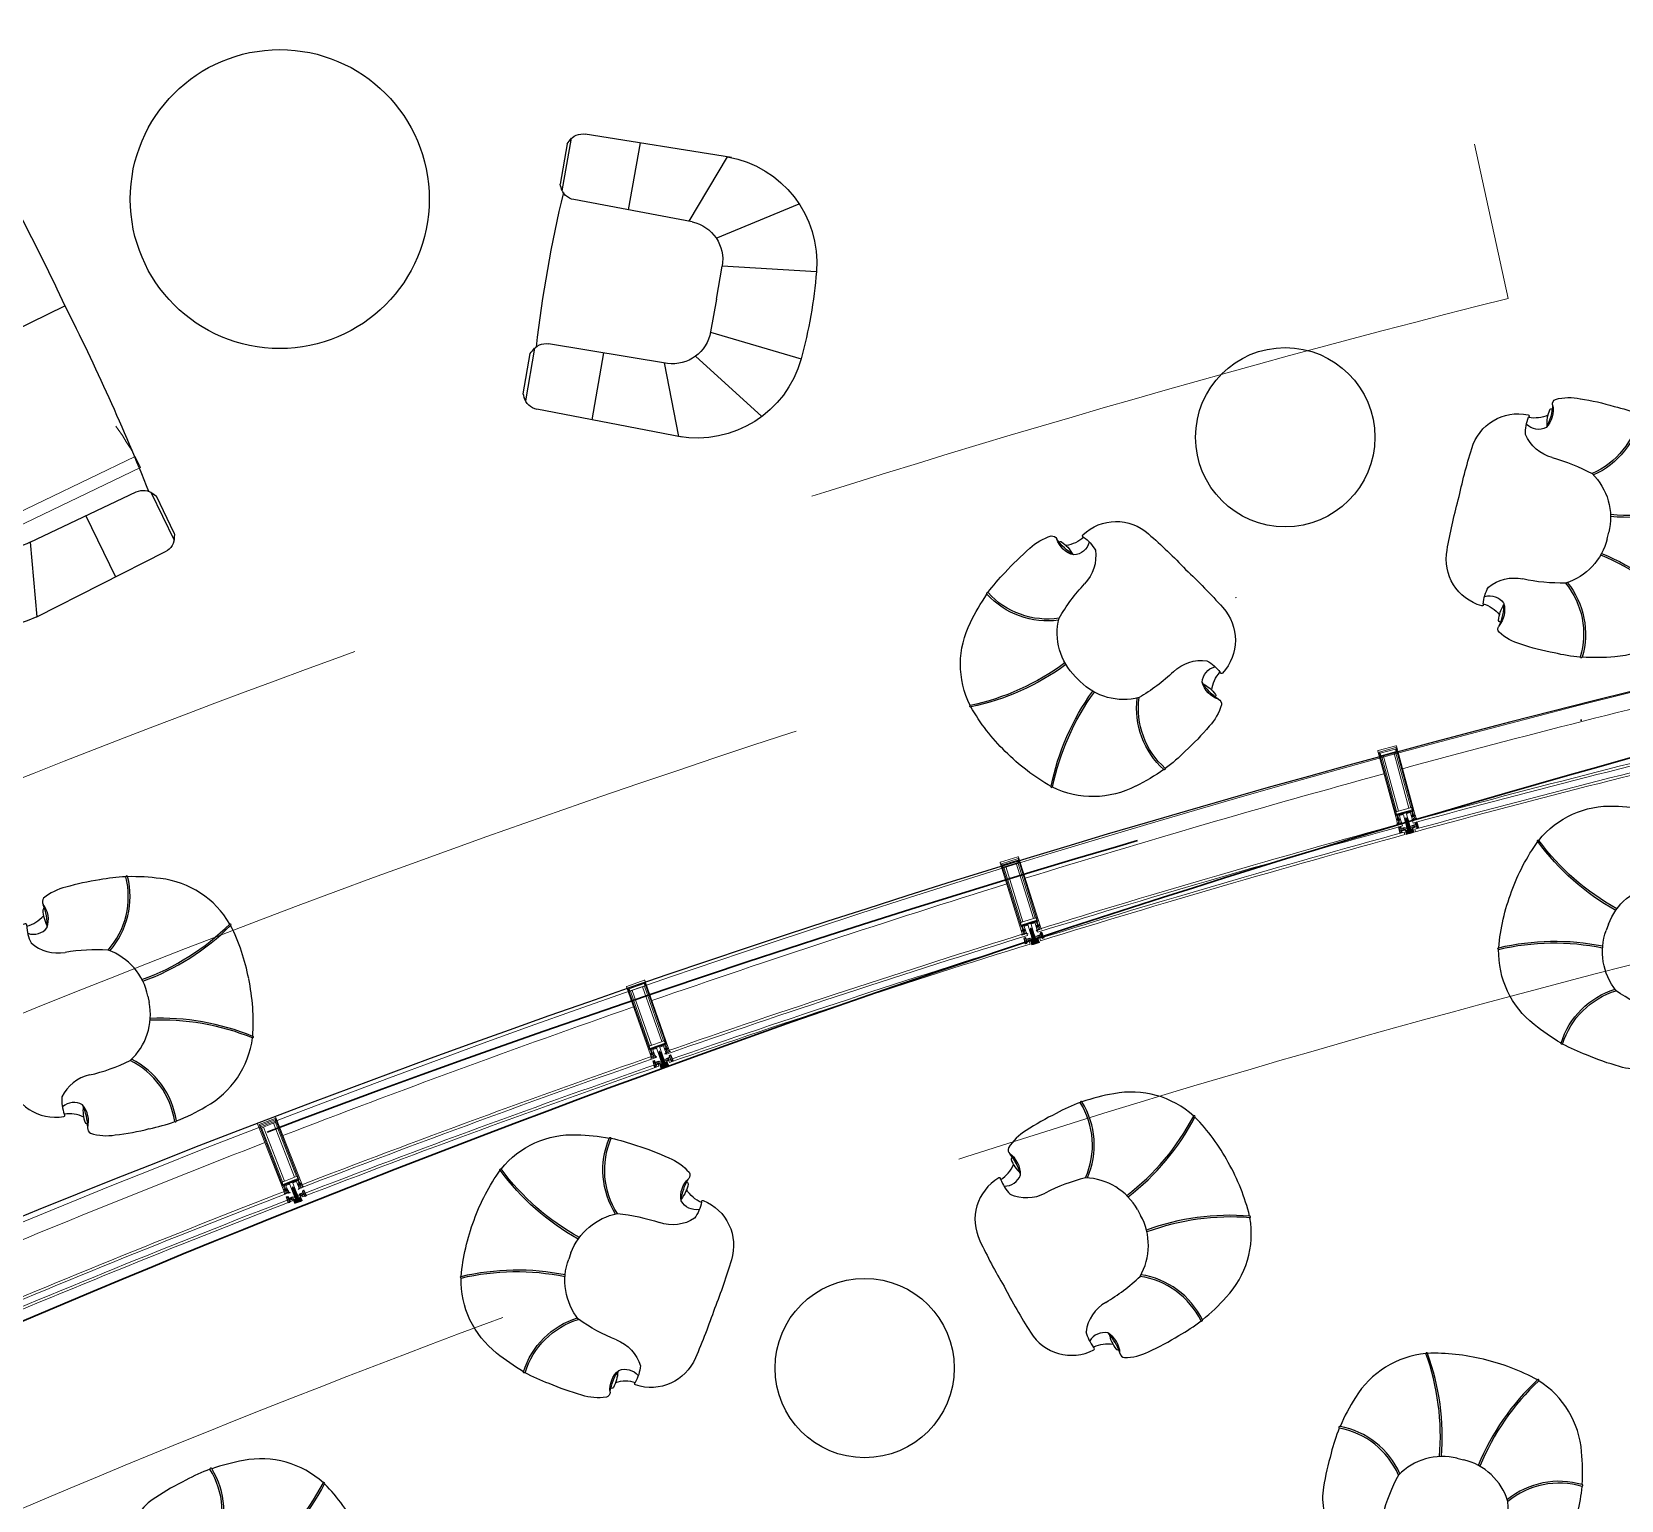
# Model space of a CAD drawing. Header units: millimetres. Extents: x 32582 to 41721, y -247935 to -234947.
# Drawn here: x 38364.5 to 38858.3, y -245825.8 to -245369.7 of the extents above; entities that cross this region are included whole.
import ezdxf

# ---------------------------------------------------------------- set-up
doc = ezdxf.new("R2010")
doc.units = ezdxf.units.MM
doc.header["$LTSCALE"] = 300
doc.header["$MEASUREMENT"] = 0
for name, pattern in [('DGN Style 2', [4.165224, 2.499135, -1.66609]), ('DGN Style 4', [1.902655, 0.950733, -0.475367, 0.001188, -0.475367]), ('TDME_FASHION_L3$0$DGN Style 2', [4.165224, 2.499135, -1.66609])]:
    doc.linetypes.add(name, pattern=pattern)
for name, color, linetype in [('1', 1, 'Continuous'), ('I-FUR-LOOSE', 2, 'Continuous'), ('I-FURNITURE', 2, 'Continuous')]:
    doc.layers.add(name, color=color, linetype=linetype)
for name, color, linetype, lineweight in [('A-_ANOTREV3_--', 2, 'Continuous', 30), ('G-GRID_A', 1, 'DGN Style 4', 0), ('STRUCTURES', 3, 'DGN Style 2', 0), ('TDME_FASHION_L3$0$A-_DOOR----_E-', 1, 'Continuous', 13), ('TDME_FASHION_L3$0$A-_WALL----_E-', 1, 'Continuous', 30), ('TDME_Fave_Bldg_Envlp_Zone C_L3$0$A-_CLAD----_E-', 1, 'Continuous', 13), ('TDME_Fave_Bldg_Envlp_Zone C_L3$0$A-_CURTAINWALL', 1, 'Continuous', 18), ('TDME_Fave_Bldg_Envlp_Zone C_L3$0$A-_MULLION', 2, 'Continuous', 18), ('TDME_Fave_column_L3$0$A-_SLABEDGE_E-', 2, 'Continuous', 13)]:
    doc.layers.add(name, color=color, linetype=linetype, lineweight=lineweight)
doc.layers.add('LEASE LINE', color=7, linetype='DGN Style 4', lineweight=30, true_color=0xf60929)

# ---------------------------------------------------------------- blocks, each defined once
blk = doc.blocks.new('TDME_Fave_Bldg_Envlp_Zone C_L3$0$A-Cen-Mullion')
at = {"layer": 'TDME_Fave_Bldg_Envlp_Zone C_L3$0$A-_MULLION'}
h = blk.add_hatch(dxfattribs=at)
h.set_pattern_fill('DOTS', color=256, scale=10, angle=90, style=0)
h.set_pattern_definition([(90, (-41702.71323, -245354.2657), (-0.625, 0.3125), [0, -0.625])])
edge = h.paths.add_edge_path()
edge.add_arc((-30254.7, -243348.1), 2183.5, 182.9184, 183.05, ccw=False)
edge.add_line((-32435.4, -243459.3), (-32436, -243460))
edge.add_arc((-32443.5, -243451.9), 11, 269.1214, 313.0323, ccw=False)
edge.add_line((-32443.7, -243462.9), (-32447.2, -243462.9))
edge.add_line((-32447.2, -243462.9), (-32450.8, -243462.9))
edge.add_arc((-32450.9, -243451.9), 11, 231.0518, 270.5639, ccw=False)
edge.add_line((-32457.8, -243460.5), (-32459, -243459.3))
edge.add_arc((-21918.8, -244034.2), 10555.9, 176.8779, 176.90508)
edge.add_line((-32459.3, -243464.3), (-32459.7, -243472.1))
edge.add_arc((-32447.4, -243261), 211.4, 266.6553, 273.437)
edge.add_line((-32434.7, -243472.1), (-32435.1, -243464.3))
for p, q in [((-32422.3, -243406.1), (-32472.3, -243403.7)), ((-32472.3, -243406.1), (-32422.3, -243403.7)), ((-32472.9, -243463.3), (-32477.6, -243463.1)), ((-32471.9, -243443.9), (-32476.5, -243443.6)), ((-32473.8, -243461.8), (-32476.2, -243461.7)), ((-32472.9, -243445.3), (-32475.3, -243445.2)), ((-32471.9, -243446.9), (-32472.6, -243460.3)), ((-32471.1, -243461.1), (-32470.4, -243446.3)), ((-32470.4, -243446.3), (-32471.1, -243461.1)), ((-32471, -243457.7), (-32459, -243458.3)), ((-32470.9, -243456.7), (-32458.9, -243457.3)), ((-32470.6, -243450.7), (-32458.6, -243451.3)), ((-32470.5, -243449.7), (-32458.6, -243450.3)), ((-32461.9, -243452.3), (-32452.2, -243451.9)), ((-32452.2, -243455.3), (-32461.9, -243455.3)), ((-32459.7, -243472.3), (-32459.3, -243464.3)), ((-32459, -243458.3), (-32458.9, -243457.3)), ((-32458.6, -243451.3), (-32458.6, -243450.3)), ((-32449.2, -243452.2), (-32452.8, -243455.3)), ((-32441.6, -243455.3), (-32452.8, -243455.3)), ((-32452.8, -243455.6), (-32452.8, -243455.3)), ((-32441.6, -243455.6), (-32452.8, -243455.6)), ((-32452.2, -243448.1), (-32442.2, -243440.1)), ((-32452.2, -243440.1), (-32442.2, -243448.1)), ((-32452.2, -243460.6), (-32452.2, -243448.6)), ((-32452.2, -243451.9), (-32452.2, -243448.6)), ((-32450.2, -243452.6), (-32452.2, -243455.6)), ((-32450.2, -243452.6), (-32452.2, -243455.6)), ((-32452.2, -243460.6), (-32452.2, -243455.3)), ((-32452.2, -243455.6), (-32442.2, -243455.6)), ((-32442.2, -243455.6), (-32452.2, -243455.6)), ((-32451.7, -243448.1), (-32449.6, -243448.1)), ((-32451.7, -243448.1), (-32449.6, -243448.1)), ((-32449.7, -243461.1), (-32451.7, -243461.1)), ((-32449.7, -243461.1), (-32451.7, -243461.1)), ((-32450.2, -243452.6), (-32450.2, -243448.1)), ((-32450.2, -243452.6), (-32450.2, -243448.1)), ((-32444.2, -243452.6), (-32450.2, -243452.6)), ((-32450.2, -243452.6), (-32444.2, -243452.6)), ((-32450.2, -243459.6), (-32450.2, -243455.6)), ((-32450.2, -243459.6), (-32450.2, -243455.6)), ((-32449.2, -243459.6), (-32450.2, -243459.6)), ((-32449.2, -243459.6), (-32450.2, -243459.6)), ((-32449.7, -243461.1), (-32449.2, -243460.6)), ((-32449.7, -243461.1), (-32449.2, -243460.6)), ((-32449.2, -243452.2), (-32449.2, -243427.7)), ((-32445.2, -243452.2), (-32449.2, -243452.2)), ((-32449.2, -243460.6), (-32449.2, -243459.6)), ((-32449.2, -243460.6), (-32449.2, -243459.6)), ((-32449.1, -243447.6), (-32449.1, -243443.6)), ((-32449.1, -243443.6), (-32449.1, -243447.6)), ((-32448.6, -243443.1), (-32445.8, -243443.1)), ((-32445.8, -243443.1), (-32448.6, -243443.1)), ((-32447.2, -243458), (-32447.2, -243421.2)), ((-32445.3, -243443.6), (-32445.3, -243447.6)), ((-32445.3, -243447.6), (-32445.3, -243443.6)), ((-32445.2, -243452.2), (-32445.2, -243427.7)), ((-32445.2, -243452.2), (-32441.6, -243455.3)), ((-32445.2, -243459.6), (-32444.2, -243459.6)), ((-32445.2, -243460.6), (-32445.2, -243459.6)), ((-32445.2, -243459.6), (-32444.2, -243459.6)), ((-32445.2, -243460.6), (-32445.2, -243459.6)), ((-32444.7, -243461.1), (-32445.2, -243460.6)), ((-32444.7, -243461.1), (-32445.2, -243460.6)), ((-32442.7, -243448.1), (-32444.8, -243448.1)), ((-32442.7, -243448.1), (-32444.8, -243448.1)), ((-32444.7, -243461.1), (-32442.7, -243461.1)), ((-32444.7, -243461.1), (-32442.7, -243461.1)), ((-32444.2, -243452.6), (-32444.2, -243448.1)), ((-32444.2, -243452.6), (-32444.2, -243448.1)), ((-32444.2, -243452.6), (-32442.2, -243455.6)), ((-32444.2, -243452.6), (-32442.2, -243455.6)), ((-32444.2, -243459.6), (-32444.2, -243455.6)), ((-32444.2, -243459.6), (-32444.2, -243455.6)), ((-32442.2, -243451.9), (-32442.2, -243448.6)), ((-32442.2, -243460.6), (-32442.2, -243448.6)), ((-32432.6, -243452.3), (-32442.2, -243451.9)), ((-32442.2, -243460.6), (-32442.2, -243455.3)), ((-32442.2, -243455.3), (-32432.6, -243455.3)), ((-32441.6, -243455.6), (-32441.6, -243455.3)), ((-32423.9, -243449.7), (-32435.9, -243450.3)), ((-32435.8, -243451.3), (-32435.9, -243450.3)), ((-32423.8, -243450.7), (-32435.8, -243451.3)), ((-32423.5, -243456.7), (-32435.5, -243457.3)), ((-32435.4, -243458.3), (-32435.5, -243457.3)), ((-32423.5, -243457.7), (-32435.4, -243458.3)), ((-32434.7, -243472.3), (-32435.1, -243464.3)), ((-32423.3, -243461.1), (-32424.1, -243446.3)), ((-32424.1, -243446.3), (-32423.3, -243461.1)), ((-32422.5, -243443.9), (-32417.9, -243443.6)), ((-32422.5, -243446.9), (-32421.8, -243460.3)), ((-32421.5, -243445.3), (-32419.1, -243445.2)), ((-32421.5, -243463.3), (-32416.9, -243463.1)), ((-32420.6, -243461.8), (-32418.2, -243461.7))]:
    blk.add_line(p, q, dxfattribs=at)
for points in [[(-32427, -243421.7), (-32428.2, -243421.7), (-32428.2, -243419), (-32423.7, -243419), (-32423.5, -243418.8), (-32423.2, -243419), (-32418.8, -243419), (-32418.8, -243421.7), (-32420, -243421.7), (-32420, -243422.3), (-32419.1, -243423.2), (-32417.3, -243423.1), (-32417.3, -243199.6), (-32417.8, -243198.5), (-32418.8, -243198.1), (-32475.8, -243198.1), (-32476.9, -243198.7), (-32477.3, -243199.6), (-32477.3, -243423.1)], [(-32474.2, -243407.8), (-32474.2, -243203.5)], [(-32474.2, -243203.5), (-32420.4, -243203.5), (-32420.4, -243407.8), (-32421.6, -243408.2)], [(-32472.5, -243416.1), (-32472.5, -243409.3), (-32473, -243408.2), (-32474, -243407.8), (-32474.2, -243407.8)], [(-32471.6, -243417.4), (-32472.5, -243416.1)], [(-32470.6, -243417.4), (-32471.6, -243417.4)], [(-32469.7, -243409.3), (-32469.7, -243416.1), (-32470.6, -243417.4)], [(-32469.3, -243408.3), (-32469.7, -243409.3)], [(-32468.2, -243407.8), (-32469.3, -243408.3)], [(-32421.6, -243408.2), (-32422.1, -243409.3), (-32422.1, -243416.1), (-32423, -243417.4), (-32424, -243417.4), (-32424.9, -243416.1), (-32424.9, -243409.3), (-32425.4, -243408.2), (-32426.4, -243407.8), (-32468.2, -243407.8)], [(-32465.4, -243423.2), (-32464.9, -243422.7), (-32464.9, -243410.6), (-32464.4, -243410.1), (-32453.8, -243410.1), (-32452.6, -243410.7), (-32452.3, -243411.6), (-32452.2, -243440.1)], [(-32442.3, -243411.6), (-32441.7, -243410.5), (-32440.8, -243410.1), (-32430.2, -243410.1), (-32429.7, -243410.6), (-32429.7, -243422.7)], [(-32442.2, -243440.2), (-32442.3, -243411.6)], [(-32477.8, -243463.3), (-32476.7, -243443.4)], [(-32477.3, -243423.1), (-32475.4, -243423.2)], [(-32476.2, -243461.7), (-32475.3, -243445.2)], [(-32475.8, -243421.7), (-32475.8, -243419), (-32471.3, -243419)], [(-32475.4, -243423.2), (-32474.6, -243422.3), (-32474.6, -243421.7), (-32475.8, -243421.7)], [(-32471.3, -243419), (-32471.1, -243418.8), (-32470.8, -243419), (-32466.4, -243419)], [(-32466.4, -243419), (-32466.4, -243421.7), (-32467.6, -243421.7)], [(-32467.6, -243421.7), (-32467.6, -243422.3), (-32466.7, -243423.2), (-32465.4, -243423.2)], [(-32452.2, -243439.6), (-32451.7, -243440.1), (-32450.7, -243440.1), (-32449.7, -243439.1), (-32449.7, -243438.2)], [(-32449.7, -243425.6), (-32449.2, -243425.3)], [(-32449.2, -243427.1), (-32449.2, -243425.9), (-32449.7, -243425.6)], [(-32449.7, -243427.4), (-32449.2, -243427.1)], [(-32449.2, -243427.7), (-32449.7, -243427.4)], [(-32449.7, -243429.2), (-32449.2, -243428.9)], [(-32449.2, -243430.7), (-32449.2, -243429.5), (-32449.7, -243429.2)], [(-32449.7, -243431), (-32449.2, -243430.7)], [(-32449.2, -243432.5), (-32449.2, -243431.3), (-32449.7, -243431)], [(-32449.7, -243432.8), (-32449.2, -243432.5)], [(-32449.2, -243434.3), (-32449.2, -243433.1), (-32449.7, -243432.8)], [(-32449.7, -243434.6), (-32449.2, -243434.3)], [(-32449.2, -243436.1), (-32449.2, -243434.9), (-32449.7, -243434.6)], [(-32449.7, -243436.4), (-32449.2, -243436.1)], [(-32449.2, -243437.9), (-32449.2, -243436.7), (-32449.7, -243436.4)], [(-32449.7, -243438.2), (-32449.2, -243437.9)], [(-32449.2, -243425.3), (-32449.2, -243424.2), (-32448.1, -243422.3), (-32447.2, -243421.8), (-32446.3, -243422.3), (-32445.2, -243424.2), (-32445.2, -243426.2), (-32444.7, -243426.5), (-32445.2, -243426.8), (-32445.2, -243428), (-32444.7, -243428.3)], [(-32449.2, -243428.9), (-32449.2, -243427.7)], [(-32444.7, -243428.3), (-32445.2, -243428.6), (-32445.2, -243429.8), (-32444.7, -243430.1), (-32445.2, -243430.4), (-32445.2, -243431.6), (-32444.7, -243431.9), (-32445.2, -243432.2), (-32445.2, -243433.4), (-32444.7, -243433.7), (-32445.2, -243434), (-32445.2, -243435.2), (-32444.7, -243435.5), (-32445.2, -243435.8), (-32445.2, -243437), (-32444.7, -243437.3), (-32445.2, -243437.6), (-32445.2, -243438.8), (-32444.7, -243439.1), (-32443.6, -243440.1), (-32442.7, -243440.1)], [(-32442.7, -243440.1), (-32442.2, -243439.6)], [(-32429.7, -243422.7), (-32429.2, -243423.2), (-32427.9, -243423.2), (-32427, -243422.3)], [(-32427, -243422.3), (-32427, -243421.7)], [(-32418.2, -243461.7), (-32419.1, -243445.2)], [(-32416.7, -243463.3), (-32417.7, -243443.4)]]:
    blk.add_lwpolyline(points, dxfattribs=at)
for points in [[(-32422.3, -243215.7), (-32472.3, -243215.7), (-32472.3, -243207.7), (-32422.3, -243207.7)], [(-32470.3, -243395.7), (-32464.3, -243395.7), (-32464.3, -243215.7), (-32470.3, -243215.7)], [(-32424.3, -243395.7), (-32430.3, -243395.7), (-32430.3, -243215.7), (-32424.3, -243215.7)], [(-32422.3, -243403.7), (-32472.3, -243403.7), (-32472.3, -243395.7), (-32422.3, -243395.7)], [(-32422.3, -243406.1), (-32472.3, -243406.1), (-32472.3, -243403.7), (-32422.3, -243403.7)], [(-32452.2, -243448.1), (-32442.2, -243448.1), (-32442.2, -243440.1), (-32452.2, -243440.1)]]:
    blk.add_lwpolyline(points, close=True, dxfattribs=at)
for points in [[(-32477.4, -243430.2, -0.27921), (-32479.7, -243433.9, 0.611383), (-32479.7, -243434.2, 0.285957), (-32475.4, -243432.2, -0.453312), (-32474.6, -243432.3, 0.272612), (-32472, -243434.3, 0.207627), (-32468.9, -243432.7, -0.464111), (-32467.7, -243432.7, 0.250578), (-32460.4, -243435.9, 0.414421), (-32460.6, -243435.5, -0.314614), (-32464.9, -243430.8), (-32464.9, -243423.2), (-32466.9, -243423.2), (-32467.4, -243423.4, -0.493119), (-32467.8, -243423.1), (-32467.8, -243421.5), (-32467, -243421.5), (-32467, -243421.2), (-32468.4, -243419.8), (-32469, -243419.5), (-32473.1, -243419.5), (-32473.8, -243419.8), (-32475.2, -243421.2), (-32475.2, -243421.5), (-32474.4, -243421.5), (-32474.4, -243423.1, -0.493119), (-32474.7, -243423.4), (-32475.3, -243423.2), (-32477.3, -243423.2), (-32477.4, -243430.3)], [(-32417.2, -243430.2, 0.27921), (-32414.9, -243433.9, -0.611383), (-32414.9, -243434.2, -0.285957), (-32419.2, -243432.2, 0.453312), (-32419.9, -243432.3, -0.272612), (-32422.5, -243434.3, -0.207627), (-32425.6, -243432.7, 0.464111), (-32426.8, -243432.7, -0.250578), (-32434.1, -243435.9, -0.414421), (-32433.9, -243435.5, 0.314614), (-32429.7, -243430.8), (-32429.7, -243423.2), (-32427.7, -243423.2), (-32427.1, -243423.4, 0.493119), (-32426.8, -243423.1), (-32426.8, -243421.5), (-32427.6, -243421.5), (-32427.6, -243421.2), (-32426.1, -243419.8), (-32425.5, -243419.5), (-32421.4, -243419.5), (-32420.8, -243419.8), (-32419.4, -243421.2), (-32419.4, -243421.5), (-32420.2, -243421.5), (-32420.2, -243423.1, 0.493119), (-32419.8, -243423.4), (-32419.3, -243423.2), (-32417.3, -243423.2), (-32417.2, -243430.3)]]:
    blk.add_lwpolyline(points, format="xyb", dxfattribs=at)
for points in [[(-32469.6, -243420.5, -0.414214), (-32469.1, -243421), (-32469.1, -243422.6, -0.414214), (-32469.6, -243423.1), (-32472.6, -243423.1, -0.414214), (-32473.1, -243422.6), (-32473.1, -243421, -0.414214), (-32472.6, -243420.5)], [(-32425, -243420.5, 0.414214), (-32425.5, -243421), (-32425.5, -243422.6, 0.414214), (-32425, -243423.1), (-32422, -243423.1, 0.414214), (-32421.5, -243422.6), (-32421.5, -243421, 0.414214), (-32422, -243420.5)]]:
    blk.add_lwpolyline(points, format="xyb", close=True, dxfattribs=at)
for points, elevation in [([(-32435.1, -243464.3, -0.000574), (-32435.4, -243459.3), (-32436, -243460, -0.193977), (-32443.7, -243462.9), (-32447.2, -243462.9), (-32450.8, -243462.9, -0.174133), (-32457.8, -243460.5), (-32459, -243459.3, 0.000119), (-32459.3, -243464.3), (-32459.7, -243472.1, 0.029599), (-32434.7, -243472.1)], 0), ([(-32448, -243458.1), (-32448, -243460.1, 0.414214), (-32447.2, -243460.9, 0.414214), (-32446.5, -243460.1), (-32446.5, -243458.1), (-32446.5, -243458.1, 0.414214), (-32447.2, -243457.4, 0.414214)], 2.7)]:
    blk.add_lwpolyline(points, format="xyb", close=True, dxfattribs=dict(at, elevation=elevation))
at = {"layer": 'TDME_Fave_Bldg_Envlp_Zone C_L3$0$A-_MULLION', "elevation": 2.7}
for points in [[(-32447.2, -243455.9, 0.311483), (-32448.6, -243456.8), (-32449.6, -243459), (-32449.2, -243458.9), (-32449.2, -243460.9), (-32450.7, -243460.9), (-32450.7, -243460.9, -0.195137), (-32459, -243459.1), (-32459, -243459.1, 0.559545), (-32459.2, -243459.1), (-32459.2, -243459.1, 0.221324), (-32450.7, -243462.9), (-32450.7, -243462.9), (-32447.2, -243462.9)], [(-32447.2, -243462.9), (-32443.7, -243462.9, 0.221324), (-32435.3, -243459.1, 0.559545), (-32435.4, -243459.1, -0.195137), (-32443.7, -243460.9), (-32445.3, -243460.9), (-32445.3, -243458.9), (-32444.8, -243459), (-32445.8, -243456.8, 0.311483), (-32447.2, -243455.9)]]:
    blk.add_lwpolyline(points, format="xyb", dxfattribs=at)
at = {"layer": 'TDME_Fave_Bldg_Envlp_Zone C_L3$0$A-_MULLION', "elevation": 0.9}
for points in [[(-32442.2, -243440.1), (-32444, -243440.1), (-32445, -243439.5), (-32445.3, -243438.2), (-32445.2, -243436.4), (-32445.2, -243434.7), (-32445.2, -243433.9), (-32444.9, -243433.6), (-32445.2, -243433.3), (-32445.2, -243432.9), (-32445.3, -243431.1), (-32445.3, -243430.6), (-32445.5, -243430), (-32446.4, -243428.6), (-32447.2, -243428.1), (-32448.1, -243428.6), (-32448.9, -243430), (-32449.1, -243430.6), (-32449.2, -243431.1), (-32449.2, -243432.9), (-32449.3, -243433.3), (-32449.6, -243433.6), (-32449.3, -243433.9), (-32449.3, -243434.7), (-32449.2, -243436.4), (-32449.2, -243438.2), (-32449.5, -243439.6), (-32450.5, -243440.1), (-32452.2, -243440.1), (-32452.2, -243450.2), (-32452, -243451.1), (-32450.9, -243453.4), (-32451, -243453.7), (-32451.2, -243453.9), (-32451.9, -243453.8), (-32452.1, -243453.9), (-32452.2, -243454.4), (-32452.2, -243459.8), (-32451.2, -243460.8), (-32450.2, -243460.5), (-32449.9, -243459.4), (-32450.6, -243459.4), (-32450.9, -243459.1), (-32450.9, -243456.2), (-32450.6, -243455.4), (-32447.6, -243452.4), (-32447.2, -243452.2), (-32446.9, -243452.4), (-32443.8, -243455.4), (-32443.5, -243456.2), (-32443.5, -243459.1), (-32443.8, -243459.4), (-32444.6, -243459.4), (-32444.3, -243460.5), (-32443.6, -243460.8), (-32442.5, -243460.5), (-32442.2, -243459.8), (-32442.2, -243454.1), (-32442.5, -243453.8), (-32443.2, -243453.9), (-32443.5, -243453.7), (-32443.5, -243453.4), (-32442.4, -243451.1), (-32442.2, -243450.2), (-32442.2, -243440.1)], [(-32450.7, -243442.1), (-32450.2, -243441.6), (-32449.1, -243441.6), (-32448.6, -243441.5), (-32447.7, -243440.9), (-32447.2, -243440.8), (-32446.7, -243440.9), (-32445.8, -243441.5), (-32445.3, -243441.6), (-32444.2, -243441.6), (-32443.7, -243442.1), (-32443.7, -243449), (-32444.6, -243449.6), (-32444.6, -243451.3), (-32444.9, -243451.8), (-32445.5, -243451.7), (-32446.2, -243451), (-32447.4, -243450.5), (-32448.3, -243451), (-32449, -243451.7), (-32449.5, -243451.8), (-32449.8, -243451.3), (-32449.8, -243449.6), (-32450.7, -243449), (-32450.7, -243442.1)]]:
    blk.add_lwpolyline(points, dxfattribs=at)
blk.add_lwpolyline([(-32448.5, -243438.2), (-32448.6, -243436.4), (-32448.7, -243434.6), (-32448.6, -243432.8), (-32448.5, -243431.4), (-32448.3, -243430.8), (-32447.6, -243429.6), (-32447.2, -243429.3), (-32446.8, -243429.6), (-32446.1, -243430.8), (-32445.9, -243431.4), (-32445.8, -243432.8), (-32445.8, -243434.6), (-32445.8, -243436.4), (-32445.9, -243438.2), (-32446, -243439.1), (-32447.2, -243440.1), (-32448.4, -243439.1)], close=True, dxfattribs=at)
at = {"layer": 'TDME_Fave_Bldg_Envlp_Zone C_L3$0$A-_MULLION'}
for centre in [(-32471.1, -243427.5), (-32423.5, -243427.5)]:
    blk.add_circle(centre, 2.75, dxfattribs=at)
for centre, radius, start, end in [((-32477.5, -243462.9), 0.2, 177.0059, 267.0059), ((-32476.5, -243443.8), 0.2, 87.0059, 177.0059), ((-32469.8, -243463.9), 4.5, 128.4627, 152.3815), ((-32468.7, -243443.6), 4.5, 201.6303, 225.5491), ((-32472.9, -243463.1), 0.2, 267.0059, 346.6542), ((-32469.8, -243463.9), 3, 118.6583, 166.6542), ((-32471.9, -243444.1), 0.2, 7.3576, 87.0059), ((-32468.7, -243443.6), 3, 187.3576, 235.3535), ((-32471.3, -243461.1), 0.2, 298.6583, 357.0059), ((-32470.6, -243446.3), 0.2, 357.0059, 55.3535), ((-32463.9, -243453.8), 2.5, 36.8699, 323.1301), ((-32442, -243462.2), 17.4, 167.0737, 186.9381), ((-32451.7, -243448.6), 0.5, 90, 180), ((-32451.7, -243448.6), 0.5, 90, 180), ((-32451.7, -243460.6), 0.5, 180, 270), ((-32451.7, -243460.6), 0.5, 180, 270), ((-32449.6, -243447.6), 0.5, 270, 360), ((-32449.6, -243447.6), 0.5, 270, 0), ((-32444.4, -243427.7), 4.79, 126.104, 180), ((-32448.6, -243443.6), 0.5, 90, 180), ((-32448.6, -243443.6), 0.5, 90, 180), ((-32450, -243427.7), 4.79, 0, 53.896), ((-32445.8, -243443.6), 0.5, 360, 90), ((-32445.8, -243443.6), 0.5, 0, 90), ((-32444.8, -243447.6), 0.5, 180, 270), ((-32444.8, -243447.6), 0.5, 180, 270), ((-32442.7, -243448.6), 0.5, 360, 90), ((-32442.7, -243448.6), 0.5, 0, 90), ((-32442.7, -243460.6), 0.5, 270, 360), ((-32442.7, -243460.6), 0.5, 270, 0), ((-32452.4, -243462.2), 17.4, 353.0619, 12.9263), ((-32430.6, -243453.8), 2.5, 216.8699, 143.1301), ((-32423.9, -243446.3), 0.2, 124.6465, 182.9941), ((-32425.7, -243443.6), 3, 304.6465, 352.6424), ((-32423.1, -243461.1), 0.2, 182.9941, 241.3417), ((-32424.6, -243463.9), 3, 13.3458, 61.3417), ((-32422.5, -243444.1), 0.2, 92.9941, 172.6424), ((-32425.7, -243443.6), 4.5, 314.4509, 338.3697), ((-32424.6, -243463.9), 4.5, 27.6185, 51.5373), ((-32421.5, -243463.1), 0.2, 193.3458, 272.9941), ((-32417.9, -243443.8), 0.2, 2.9941, 92.9941), ((-32416.9, -243462.9), 0.2, 272.9941, 2.9941)]:
    blk.add_arc(centre, radius, start, end, dxfattribs=at)
for points in [[(-32444.7, -243426.6), (-32445.8, -243426.9), (-32448.7, -243427.3), (-32449.9, -243427.6)], [(-32444.5, -243428.5), (-32445.6, -243428.8), (-32448.7, -243429.1), (-32449.9, -243429.4)], [(-32444.5, -243430.3), (-32445.6, -243430.6), (-32448.7, -243430.9), (-32449.9, -243431.2)], [(-32444.5, -243432.2), (-32445.6, -243432.4), (-32448.7, -243432.7), (-32449.9, -243433.1)], [(-32444.5, -243434), (-32445.6, -243434.2), (-32448.7, -243434.6), (-32449.9, -243434.9)], [(-32444.5, -243435.8), (-32445.6, -243436), (-32448.7, -243436.4), (-32449.9, -243436.7)], [(-32444.5, -243437.6), (-32445.6, -243437.8), (-32448.7, -243438.2), (-32449.9, -243438.5)], [(-32444.5, -243439.4), (-32445.6, -243439.6), (-32448.7, -243440), (-32449.9, -243440.3)], [(-32444.5, -243441.2), (-32445.6, -243441.5), (-32448.7, -243441.8), (-32449.9, -243442.1)], [(-32444.5, -243443), (-32445.6, -243443.3), (-32448.7, -243443.6), (-32449.9, -243443.9)], [(-32444.5, -243444.9), (-32445.6, -243445.1), (-32448.7, -243445.4), (-32449.9, -243445.8)], [(-32444.5, -243446.7), (-32445.6, -243446.9), (-32448.7, -243447.3), (-32449.9, -243447.6)], [(-32444.5, -243448.5), (-32445.6, -243448.7), (-32448.7, -243449.1), (-32449.9, -243449.4)], [(-32444.5, -243450.3), (-32445.6, -243450.5), (-32448.7, -243450.9), (-32449.9, -243451.2)]]:
    blk.add_spline(points, degree=3, dxfattribs=at)
for points in [[(-32449.2, -243427.8), (-32449.4, -243427.8), (-32449.7, -243427.7), (-32449.9, -243427.6)], [(-32449.2, -243429.7), (-32449.4, -243429.6), (-32449.7, -243429.5), (-32449.9, -243429.4)], [(-32449.2, -243431.5), (-32449.4, -243431.4), (-32449.7, -243431.3), (-32449.9, -243431.2)], [(-32449.2, -243433.3), (-32449.4, -243433.2), (-32449.7, -243433.1), (-32449.9, -243433.1)], [(-32449.2, -243435.1), (-32449.4, -243435), (-32449.7, -243435), (-32449.9, -243434.9)], [(-32449.2, -243436.9), (-32449.4, -243436.8), (-32449.7, -243436.8), (-32449.9, -243436.7)], [(-32449.2, -243438.7), (-32449.4, -243438.7), (-32449.7, -243438.6), (-32449.9, -243438.5)], [(-32449.2, -243440.5), (-32449.4, -243440.5), (-32449.7, -243440.4), (-32449.9, -243440.3)], [(-32449.2, -243442.4), (-32449.4, -243442.3), (-32449.7, -243442.2), (-32449.9, -243442.1)], [(-32449.2, -243444.2), (-32449.4, -243444.1), (-32449.7, -243444), (-32449.9, -243443.9)], [(-32449.2, -243446), (-32449.4, -243445.9), (-32449.7, -243445.8), (-32449.9, -243445.8)], [(-32449.2, -243447.8), (-32449.4, -243447.7), (-32449.7, -243447.7), (-32449.9, -243447.6)], [(-32449.2, -243449.6), (-32449.4, -243449.5), (-32449.7, -243449.5), (-32449.9, -243449.4)], [(-32449.2, -243451.4), (-32449.4, -243451.4), (-32449.7, -243451.3), (-32449.9, -243451.2)], [(-32449, -243426.3), (-32449.2, -243426.3), (-32449.4, -243426.2), (-32449.6, -243426.2)], [(-32445.3, -243425.5), (-32445.5, -243425.4), (-32445.7, -243425.4), (-32445.9, -243425.3)], [(-32444.7, -243426.6), (-32444.9, -243426.6), (-32445.2, -243426.5), (-32445.4, -243426.5)], [(-32444.5, -243428.5), (-32444.7, -243428.5), (-32445, -243428.4), (-32445.2, -243428.4)], [(-32444.5, -243430.3), (-32444.7, -243430.3), (-32445, -243430.2), (-32445.2, -243430.2)], [(-32444.5, -243432.2), (-32444.7, -243432.1), (-32445, -243432), (-32445.2, -243432)], [(-32444.5, -243434), (-32444.7, -243433.9), (-32445, -243433.8), (-32445.2, -243433.8)], [(-32444.5, -243435.8), (-32444.7, -243435.7), (-32445, -243435.7), (-32445.2, -243435.6)], [(-32444.5, -243437.6), (-32444.7, -243437.5), (-32445, -243437.5), (-32445.2, -243437.4)], [(-32444.5, -243439.4), (-32444.7, -243439.4), (-32445, -243439.3), (-32445.2, -243439.2)], [(-32444.5, -243441.2), (-32444.7, -243441.2), (-32445, -243441.1), (-32445.2, -243441.1)], [(-32444.5, -243443), (-32444.7, -243443), (-32445, -243442.9), (-32445.2, -243442.9)], [(-32444.5, -243444.9), (-32444.7, -243444.8), (-32445, -243444.7), (-32445.2, -243444.7)], [(-32444.5, -243446.7), (-32444.7, -243446.6), (-32445, -243446.5), (-32445.2, -243446.5)], [(-32444.5, -243448.5), (-32444.7, -243448.4), (-32445, -243448.4), (-32445.2, -243448.3)], [(-32444.5, -243450.3), (-32444.7, -243450.2), (-32445, -243450.2), (-32445.2, -243450.1)], [(-32444.5, -243452.1), (-32444.7, -243452.1), (-32445, -243452), (-32445.2, -243451.9)], [(-32444.5, -243452.1), (-32444.7, -243452.2), (-32445, -243452.2), (-32445.2, -243452.3)]]:
    blk.add_open_spline(points, degree=3, dxfattribs=at)
blk.add_open_spline([(-32445.3, -243425.5), (-32445.3, -243425.5), (-32446.3, -243425.7), (-32447.8, -243425.6), (-32449.2, -243426), (-32449.6, -243426.2)], degree=3, knots=[1.120381, 1.120381, 1.120381, 1.120381, 1.149335, 4.287911, 5.517478, 5.517478, 5.517478, 5.517478], dxfattribs=at)
blk = doc.blocks.new('TDME_Fave_Bldg_Envlp_Zone C_L3$0$A-curtainwall-L1-1')
at = {"layer": 'TDME_Fave_Bldg_Envlp_Zone C_L3$0$A-_CURTAINWALL', "elevation": 0}
for points in [[(-3683, 83.6, 0.008112), (-4837.5, -32.1)], [(-4897.1, -39.1, 0.008115), (-6047.4, -194.2)], [(-6106.7, -203.2, 0.008113), (-7250.7, -397.4)], [(-7309.7, -408.5, 0.008113), (-8446.5, -641.6)], [(-8505, -654.7, 0.008118), (-9633.8, -926.7)]]:
    blk.add_lwpolyline(points, format="xyb", dxfattribs=at)
for points in [[(-3655.8, -86.2), (-3656.5, -78.3, 0.008291), (-4831.1, -196), (-4830.1, -203.9, -0.008291)], [(-3653.5, -114.2), (-3654.2, -106.2, 0.008291), (-4827.8, -223.8), (-4826.9, -231.7, -0.008291)], [(-4864, -207.9), (-4864.9, -200, 0.008291), (-6034.8, -357.7), (-6033.6, -365.6, -0.008291)], [(-4860.7, -235.7), (-4861.7, -227.8, 0.008291), (-6030.6, -385.4), (-6029.4, -393.3, -0.008291)], [(-6067.2, -370.7), (-6068.4, -362.8, 0.008291), (-7232.2, -560.3), (-7230.7, -568.2, -0.008291)], [(-6063, -398.4), (-6064.2, -390.5, 0.008291), (-7227.1, -587.9), (-7225.6, -595.7, -0.008291)], [(-7264.3, -574.5), (-7265.8, -566.6, 0.008291), (-8422.2, -803.7), (-8420.4, -811.6, -0.008291)], [(-7259.2, -602), (-7260.6, -594.2, 0.008291), (-8416.1, -831.1), (-8414.3, -838.9, -0.008291)], [(-8453.6, -819), (-8455.4, -811.1, 0.008291), (-9603, -1087.6), (-9601, -1095.3, -0.008291)], [(-8447.5, -846.3), (-8449.3, -838.5, 0.008291), (-9596, -1114.7), (-9594, -1122.4, -0.008291)]]:
    blk.add_lwpolyline(points, format="xyb", close=True, dxfattribs=at)
at = {"layer": 'TDME_Fave_Bldg_Envlp_Zone C_L3$0$A-_MULLION'}
for p, rotation in [((-875.7, 245358.5, -0.5), 6.665291019779743), ((-20763.3, 244646.3, -0.5), 10.74673932890202), ((-30325.2, 243794, -0.5), 12.70529188185494)]:
    blk.add_blockref('TDME_Fave_Bldg_Envlp_Zone C_L3$0$A-Cen-Mullion', p, dxfattribs=dict(at, rotation=rotation))
at = {"layer": 'TDME_Fave_Bldg_Envlp_Zone C_L3$0$A-_MULLION', "xscale": -1, "rotation": 8.815310217409795}
blk.add_blockref('TDME_Fave_Bldg_Envlp_Zone C_L3$0$A-Cen-Mullion', (-75421.9, 235223.7, -0.5), dxfattribs=at)
blk = doc.blocks.new('TDME_Fave_Bldg_Envlp_Zone C_L3$0$TDME_Fave_Bldg_Envlp_Zone C_L2')
at = {"layer": 'TDME_Fave_Bldg_Envlp_Zone C_L3$0$A-_CURTAINWALL'}
blk.add_blockref('TDME_Fave_Bldg_Envlp_Zone C_L3$0$A-curtainwall-L1-1', (494243420.6, 2787889701, 0), dxfattribs=at)
blk = doc.blocks.new('TDME_FASHION_L3$0$Doors_MR')
at = {"layer": 'TDME_FASHION_L3$0$A-_DOOR----_E-', "extrusion": (-3.1999e-12, -2.0425e-12, -1)}
for p, q in [((0, 0), (30, 0)), ((0, -12), (0, 0)), ((0, 0), (0, 0)), ((30, 0), (30, -47)), ((1860, 0), (1830, 0)), ((1830, 0), (1830, -47)), ((1860, -12), (1860, 0)), ((1860, 0), (1860, 0)), ((2, -12), (0, -12)), ((28, -2), (1.9, -2)), ((1.9, -2), (2, -2)), ((2, -2), (2, -12)), ((28, -49), (28, -2)), ((48, -49), (28, -49)), ((30, -47), (50, -47)), ((48, -91), (48, -49)), ((50, -47), (50, -93)), ((1830, -47), (1810, -47)), ((1810, -47), (1810, -93)), ((1812, -91), (1812, -49)), ((1812, -49), (1832, -49)), ((1832, -49), (1832, -2)), ((1832, -2), (1858.1, -2)), ((1858.1, -2), (1858, -2)), ((1858, -2), (1858, -12)), ((1858, -12), (1860, -12)), ((28, -138), (28, -91)), ((28, -91), (48, -91)), ((50, -93), (30, -93)), ((30, -93), (30, -140)), ((1810, -93), (1830, -93)), ((1832, -91), (1812, -91)), ((1830, -93), (1830, -140)), ((1832, -138), (1832, -91)), ((0, -140), (0, -128)), ((0, -128), (2, -128)), ((30, -140), (0, -140)), ((2, -138), (1.9, -138)), ((1.9, -138), (28, -138)), ((2, -128), (2, -138)), ((1830, -140), (1860, -140)), ((1858.1, -138), (1832, -138)), ((1860, -128), (1858, -128)), ((1858, -128), (1858, -138)), ((1858, -138), (1858.1, -138)), ((1860, -140), (1860, -128))]:
    blk.add_line(p, q, dxfattribs=at)
at = {"layer": 'TDME_FASHION_L3$0$A-_DOOR----_E-'}
for p, q in [((38, -1030, 0), (37.9, -140, 0)), ((37.9, -140, 0), (75.9, -140, 0)), ((75.9, -140, 0), (76, -1030, 0)), ((1784.1, -140, 0), (1784, -1030, 0)), ((1822.1, -140, 0), (1784.1, -140, 0)), ((1822, -1030, 0), (1822.1, -140, 0)), ((76, -1030, 0), (38, -1030, 0)), ((1784, -1030, 0), (1822, -1030, 0))]:
    blk.add_line(p, q, dxfattribs=at)
at = {"layer": 'TDME_FASHION_L3$0$A-_DOOR----_E-', "linetype": 'TDME_FASHION_L3$0$DGN Style 2', "extrusion": (3.19986e-12, -2.04249e-12, -1)}
blk.add_ellipse((28, -138), major_axis=(885.8, -172.2, 0), ratio=0.988071, start_param=6.091196, end_param=7.653103, dxfattribs=at)
at = {"layer": 'TDME_FASHION_L3$0$A-_DOOR----_E-', "linetype": 'TDME_FASHION_L3$0$DGN Style 2'}
blk.add_ellipse((1832, -138), major_axis=(-885.8, -172.2, 0), ratio=0.988071, start_param=6.091196, end_param=7.653103, dxfattribs=at)
blk = doc.blocks.new('A$C5ED46BB0')
at = {"layer": '1', "color": 1, "linetype": 'Continuous'}
blk.add_line((384.7, 478.6), (405.1, 478.6), dxfattribs=at)
for centre, radius, start, end in [((386.6, 171.3), 625.2, 89.4471, 105.5082), ((398.9, 135.5), 661, 74.9203, 90.5394), ((308, 499.5), 288.2, 108.8763, 162.0642), ((217.1, 773), 2.48, 18.0805, 198.0805), ((-417.1, 356.2), 756.5, 8.7131, 33.3623), ((-411.1, 355.8), 756.5, 8.8693, 33.5381), ((1201.4, 355.8), 756.5, 146.4619, 171.1307), ((1207.4, 356.2), 756.5, 146.6377, 171.2869), ((573.2, 773), 2.48, 341.9195, 161.9195), ((482.3, 499.5), 288.2, 17.9358, 71.1237), ((685.8, 366.8), 688.5, 161.2407, 169.7107), ((104.6, 366.8), 688.5, 10.2893, 18.7593), ((515.1, 404.4), 514, 171.073, 180.2097), ((8.5, 486.9), 2.94, 94.8808, 246.6293), ((20.6, 234.1), 250.4, 37.1232, 93.0313), ((20.6, 234.1), 256, 37.6057, 92.7598), ((384.7, 287.2), 191.5, 89.9961, 149.1802), ((405.6, 287.2), 191.5, 30.8198, 90.1724), ((769.7, 234.1), 256, 87.2402, 142.3943), ((769.7, 234.1), 250.4, 86.9687, 142.8768), ((781.8, 486.9), 2.94, 293.3707, 85.1192), ((275.2, 404.4), 514, 359.7903, 8.927), ((774.4, 360.3), 774.4, 176.8722, 184.848), ((15.9, 360.3), 774.4, 355.152, 3.1278), ((761.4, 239.2), 560.5, 164.8936, 178.5751), ((28.9, 239.2), 560.5, 1.4249, 15.1064), ((164.2, 299.1), 161.5, 181.522, 209.0181), ((75.3, 255.7), 125.8, 307.0922, 358.8246), ((715.1, 255.7), 125.8, 181.1754, 232.9078), ((626.1, 299.1), 161.5, 330.9819, 358.478), ((36.2, 231.3), 16.9, 218.5374, 288.0734), ((76, 147.2), 76.4, 59.657, 116.9347), ((73.3, 46.3), 172.2, 76.5442, 100.334), ((60.4, 216.7), 6.26, 173.01, 252.1016), ((75.2, 323.7), 114.2, 261.5782, 287.3553), ((-3.5, 147.1), 101.1, 2.9036, 38.1422), ((75.3, 178.5), 52.4, 329.2086, 41.3304), ((715.1, 178.5), 52.4, 138.6696, 210.7914), ((714.3, 147.2), 76.4, 63.0653, 120.343), ((717.1, 46.3), 172.2, 79.666, 103.4558), ((715.1, 323.7), 114.2, 252.6447, 278.4218), ((793.9, 147.1), 101.1, 141.8578, 177.0964), ((729.9, 216.7), 6.26, 287.8984, 6.99), ((754.1, 231.3), 16.9, 251.9266, 321.4626), ((93.9, 149.4), 3.95, 48.5563, 185.8455), ((240.2, 153.5), 150.2, 181.727, 267.2743), ((116.7, 282.9), 132.1, 261.2205, 285.123), ((550.2, 153.5), 150.2, 272.7257, 358.273), ((673.6, 282.9), 132.1, 254.877, 278.7795), ((696.4, 149.4), 3.95, 354.1545, 131.4437), ((342.3, 1741), 1741, 266.4015, 271.6577), ((444.6, 1851.7), 1851.7, 268.3926, 273.4893)]:
    blk.add_arc(centre, radius, start, end, dxfattribs=at)
blk = doc.blocks.new('A$C18D76A29')
at = {"layer": '1', "color": 1, "linetype": 'Continuous'}
for p, q in [((437.1, 842.1), (830, 842.1)), ((583.1, 842.1), (583.1, 543.3)), ((830, 842.1), (830, 534.4)), ((830, 842.1), (830, 534.4)), ((830, 842.1), (830, 534.4)), ((830, 842.1), (830, 534.4)), ((1222.9, 842.1), (830, 842.1)), ((830, 842.1), (830, 534.4)), ((830, 842.1), (830, 534.4)), ((830, 842.1), (830, 534.4)), ((830, 842.1), (830, 534.4)), ((1076.9, 842.1), (1076.9, 543.3)), ((336.7, 543.3), (303.2, 835.6)), ((1323.3, 543.3), (1356.8, 835.6)), ((255.4, 510.6), (105.6, 746.4)), ((1404.6, 510.6), (1554.4, 746.4)), ((441, 543.3), (337.8, 543.3)), ((830, 543.3), (437.1, 543.3)), ((830, 543.3), (1222.9, 543.3)), ((1219, 543.3), (1322.2, 543.3)), ((0, 502.3), (7, 54.3)), ((217.6, 419), (0, 502.3)), ((830, 534.4), (830, 1)), ((830, 534.4), (830, 1)), ((830, 534.4), (830, 1)), ((830, 534.4), (830, 1)), ((830, 534.4), (830, 1)), ((830, 534.4), (830, 1)), ((830, 534.4), (830, 1)), ((830, 534.4), (830, 1)), ((1442.4, 419), (1660, 502.3)), ((1660, 502.3), (1653, 54.3)), ((217.6, 419), (213.5, 54.6)), ((1442.4, 419), (1446.5, 54.6)), ((217.6, 227.8), (4.4, 227.8)), ((1442.4, 227.8), (1655.6, 227.8)), ((192.9, 14.5), (27.3, 14.7)), ((46.7, 4.5), (173.9, 4.5)), ((1467.1, 14.5), (1632.7, 14.7)), ((1613.3, 4.5), (1486.1, 4.5))]:
    blk.add_line(p, q, dxfattribs=at)
for centre, radius, start, end in [((441, -622.1), 1464.2, 90, 95.4023), ((1219, -622.1), 1464.2, 84.5977, 90), ((334.8, 502.3), 334.8, 95.4224, 180), ((1325.2, 502.3), 334.8, 360, 84.5776), ((337.8, 423), 120.3, 90, 181.8911), ((1322.2, 423), 120.3, 358.1089, 90), ((57.1, 55), 50.1, 180, 247.066), ((163.4, 55), 50.1, 293.303, 0), ((1496.6, 55), 50.1, 180, 246.697), ((1602.9, 55), 50.1, 292.934, 360), ((110.3, 148.2), 157.2, 238.1489, 246.1424), ((110.3, 148.2), 157.2, 293.8576, 301.7137), ((713.1, 6850), 6850, 265.6926, 270.97805), ((946.9, 6850), 6850, 269.02195, 274.3074), ((1549.7, 148.2), 157.2, 238.2863, 246.1424), ((1549.7, 148.2), 157.2, 293.8576, 301.8511)]:
    blk.add_arc(centre, radius, start, end, dxfattribs=at)
blk = doc.blocks.new('A$C66825038')
at = {"layer": '1', "color": 1, "linetype": 'Continuous'}
for p, q in [((336.6, 539.9), (303.2, 831.1)), ((545.4, 539.9), (578.9, 831.1)), ((254.9, 506.8), (105.6, 741.9)), ((627.1, 506.8), (776.4, 741.9)), ((217.6, 414.5), (0, 497.8)), ((0.2, 509.9), (7, 49.8)), ((441, 539.9), (337.8, 539.9)), ((441, 539.9), (544.3, 539.9)), ((664.5, 414.5), (882.1, 497.8)), ((881.8, 509.9), (875.1, 49.8)), ((217.6, 424.5), (213.5, 50.1)), ((664.5, 424.5), (668.5, 50.1)), ((215.4, 223.3), (4.4, 223.3)), ((666.7, 223.3), (877.6, 223.3)), ((192.9, 10), (27.3, 10.2)), ((46.7, 0), (173.9, 0)), ((689.1, 10), (854.7, 10.2)), ((835.3, 0), (708.2, 0))]:
    blk.add_line(p, q, dxfattribs=at)
for centre, radius, start, end in [((334.8, 497.8), 334.8, 95.4224, 180), ((441, -626.6), 1464.2, 90, 95.4023), ((441, -626.6), 1464.2, 84.5977, 90), ((547.3, 497.8), 334.8, 0, 84.5776), ((337.8, 419.6), 120.3, 90, 177.6692), ((544.3, 419.6), 120.3, 2.3308, 90), ((57.1, 50.6), 50.1, 180, 247.066), ((163.4, 50.6), 50.1, 293.303, 0), ((718.6, 50.6), 50.1, 180, 246.697), ((824.9, 50.6), 50.1, 292.934, 0), ((110.3, 143.8), 157.2, 238.1489, 246.1424), ((110.3, 143.8), 157.2, 293.8576, 301.7137), ((441, 3922.7), 3914.9, 266.4313, 273.5687), ((771.8, 143.8), 157.2, 238.2863, 246.1424), ((771.8, 143.8), 157.2, 293.8576, 301.8511)]:
    blk.add_arc(centre, radius, start, end, dxfattribs=at)

msp = doc.modelspace()

# ---------------------------------------------------------------- linework, layer by layer
at = {"layer": 'A-_ANOTREV3_--'}
msp.add_lwpolyline([(39472.24, -246022.8), (39426.23, -245481.05, 0.080701), (38189.46, -245848.39), (38412.31, -246312.64, -0.090488), (39472.24, -246022.8)], format="xyb", close=True, dxfattribs=at)
at = {"layer": 'G-GRID_A'}
for radius, start, end in [(3641, 72.09645, 122.49066), (3241, 61.86938, 122.23953)]:
    msp.add_arc((39728.58, -249049.26), radius, start, end, dxfattribs=at)
at = {"layer": 'I-FUR-LOOSE'}
for centre, radius in [((38441.54, -245421.67, 0), 46.44), ((38753.87, -245495.63), 27.85), ((38623.23, -245784.79), 27.85)]:
    msp.add_circle(centre, radius, dxfattribs=at)
at = {"layer": 'I-FURNITURE', "color": 1, "elevation": -0.01}
msp.add_lwpolyline([(39738.7, -244854.79), (39966.64, -245323.46), (39833.65, -245388.25), (39830.77, -245469.72, 0.115658), (38210.58, -245803.42), (38147.06, -245664.84), (38333.34, -245575.42), (38132.61, -245157.26), (38071.24, -245186.41), (37710.63, -244432.52), (37554.16, -244507.63), (37463.97, -244319.75), (37523.77, -244273.97), (37473.79, -244208.84, -0.077981), (39208.31, -243307.89), (39417.66, -243737.75), (39240.01, -243824.26), (39374.46, -244106.38), (39300.4, -244142.4), (39433.81, -244416.68), (39508, -244380.59), (39664.31, -244701.93)], format="xyb", dxfattribs=at)
at = {"layer": 'LEASE LINE'}
msp.add_lwpolyline([(39835.59, -245474.92), (39837.73, -245414.39), (40693.11, -244997.59, 0.028624), (41205.06, -245579.83), (41051.18, -245721.46, 0.063438), (40172.73, -245495.91), (40104.06, -246036.06, 0.143824), (38412.31, -246312.64), (38176.77, -245821.96, -0.117062), (39835.59, -245474.92)], format="xyb", close=True, dxfattribs=at)
at = {"layer": 'STRUCTURES', "color": 3, "ltscale": 0.3}
msp.add_line((38571.99, -244306.04), (38823.18, -245452.49), dxfattribs=at)
for radius, start, end in [(3709, 104.12689, 114.04404), (3499, 104.22615, 113.94667)]:
    msp.add_arc((39728.44, -249049.33), radius, start, end, dxfattribs=at)
at = {"layer": 'TDME_Fave_column_L3$0$A-_SLABEDGE_E-'}
msp.add_arc((39728.58, -249049.26), 3581, 88.36469, 120.19532, dxfattribs=at)

# ---------------------------------------------------------------- block references
at = {"layer": 'I-FURNITURE', "yscale": 0.1, "zscale": 0.1}
for name, p, xscale, rotation in [('A$C18D76A29', (38338.54, -245380.18), -0.1, 115.9660409952241), ('A$C66825038', (38516.36, -245486.79, 0), -0.1, 260.0310811453118), ('A$C5ED46BB0', (38798.31, -245553.23), -0.09999999999999996, 256.344202226989), ('A$C5ED46BB0', (38695.11, -245509.01), -0.1, 135.2481968895394), ('A$C5ED46BB0', (38912.52, -245627.34), -0.1, 69.81429156383321), ('A$C5ED46BB0', (38346.09, -245640.9), 0.1, 281.2865796508386), ('A$C5ED46BB0', (38647.47, -245725.05), 0.1, 298.9341857712046), ('A$C5ED46BB0', (38590.2, -245729.43), -0.1, 69.81429156383321), ('A$C5ED46BB0', (38758.65, -245850.33), 0.1, 346.4877782631288), ('A$C5ED46BB0', (38377.12, -245838.99), 0.1, 298.9341857712046)]:
    msp.add_blockref(name, p, dxfattribs=dict(at, xscale=xscale, rotation=rotation))
at = {"layer": 'TDME_FASHION_L3$0$A-_WALL----_E-', "xscale": -0.1, "yscale": 0.1, "zscale": 0.1, "rotation": 115.642801602447}
msp.add_blockref('TDME_FASHION_L3$0$Doors_MR', (38226.58, -245385.37, 0), dxfattribs=at)
at = {"layer": 'TDME_Fave_Bldg_Envlp_Zone C_L3$0$A-_CLAD----_E-', "xscale": 0.1, "yscale": 0.1, "zscale": 0.1, "rotation": 8.5583798532953}
msp.add_blockref('TDME_Fave_Bldg_Envlp_Zone C_L3$0$TDME_Fave_Bldg_Envlp_Zone C_L2', (-7346165.43, -283285292.38), dxfattribs=at)

doc.saveas('drawing.dxf')
